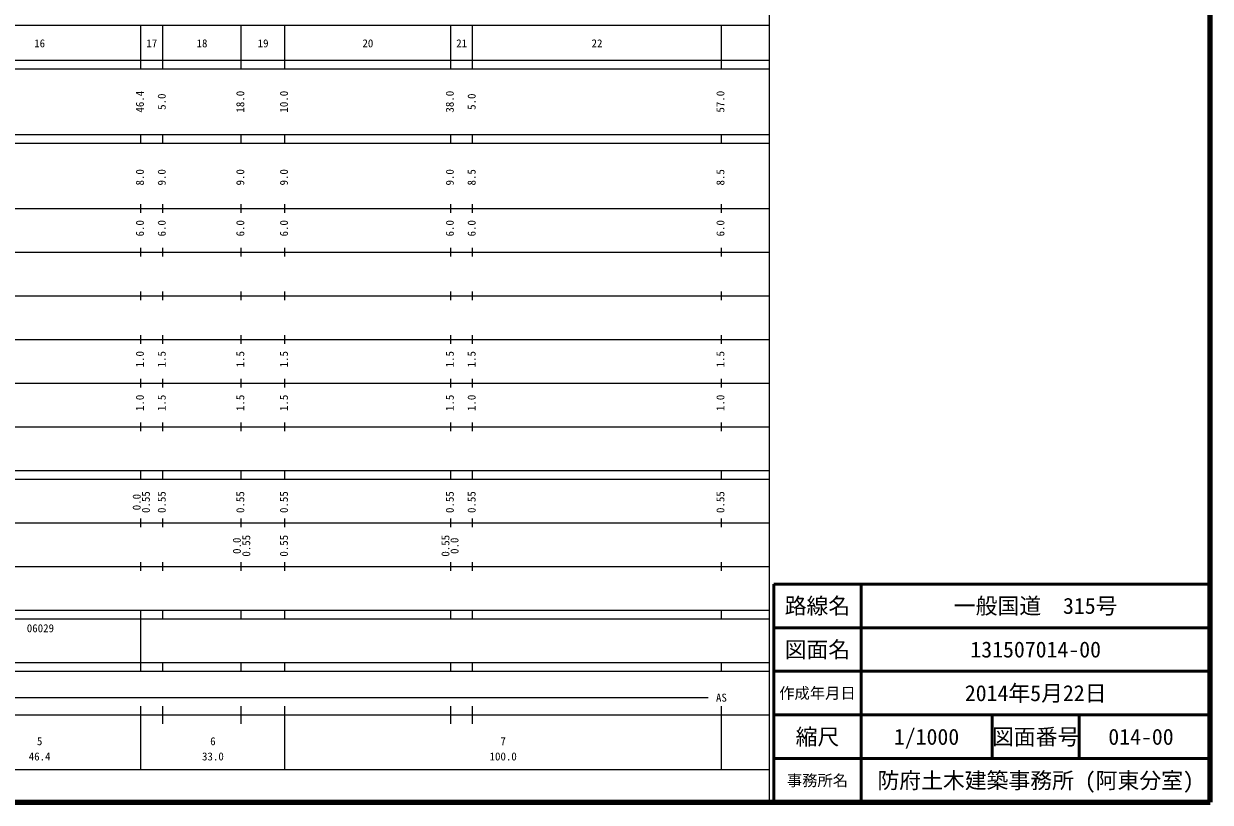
# Model space of a CAD drawing. Units: millimetres on the paper, enlarged 1000 times. Extents: x 40000 to 680000, y 20000 to 380000.
# Drawn here: x 408158 to 680000, y 20000 to 198357 of the extents above; entities that cross this region are included whole.
import ezdxf
from ezdxf.enums import TextEntityAlignment as Align

# ---------------------------------------------------------------- set-up
doc = ezdxf.new("R2010")
doc.units = ezdxf.units.MM
doc.header["$LTSCALE"] = 1000
for name, color, linetype, lineweight in [('M-TTL', 2, 'Continuous', 140), ('M-TTL-BAND', 7, 'Continuous', 25), ('M-TTL-FRAM', 2, 'Continuous', 50), ('M-TTL-LINE', 7, 'Continuous', 50)]:
    doc.layers.add(name, color=color, linetype=linetype, lineweight=lineweight)
doc.layers.add('M-TTL-TXT', color=7, linetype='Continuous')
doc.styles.add('ＭＳ ゴシック', font='')
doc.styles.get('ＭＳ ゴシック').set_extended_font_data('MS Gothic')

msp = doc.modelspace()

# ---------------------------------------------------------------- linework, layer by layer
at = {"layer": 'M-TTL'}
for p, q in [((680000, 20000), (680000, 380000)), ((40000, 20000), (680000, 20000))]:
    msp.add_line(p, q, dxfattribs=at)
at = {"layer": 'M-TTL-BAND'}
for p, q in [((579000, 20000), (579000, 370000)), ((68000, 198000), (579000, 198000)), ((435000, 188000), (435000, 198000)), ((440000, 188000), (440000, 198000)), ((458000, 188000), (458000, 198000)), ((468000, 188000), (468000, 198000)), ((506000, 188000), (506000, 198000)), ((511000, 188000), (511000, 198000)), ((568000, 188000), (568000, 198000)), ((40000, 190000), (579000, 190000)), ((40000, 188000), (579000, 188000)), ((40000, 173000), (579000, 173000)), ((435000, 171000), (435000, 173000)), ((440000, 171000), (440000, 173000)), ((458000, 171000), (458000, 173000)), ((468000, 171000), (468000, 173000)), ((506000, 171000), (506000, 173000)), ((511000, 171000), (511000, 173000)), ((568000, 171000), (568000, 173000)), ((40000, 171000), (579000, 171000)), ((40000, 156000), (579000, 156000)), ((435000, 155000), (435000, 157000)), ((440000, 155000), (440000, 157000)), ((458000, 155000), (458000, 157000)), ((468000, 155000), (468000, 157000)), ((506000, 155000), (506000, 157000)), ((511000, 155000), (511000, 157000)), ((568000, 155000), (568000, 157000)), ((435000, 145000), (435000, 147000)), ((440000, 145000), (440000, 147000)), ((458000, 145000), (458000, 147000)), ((468000, 145000), (468000, 147000)), ((506000, 145000), (506000, 147000)), ((511000, 145000), (511000, 147000)), ((568000, 145000), (568000, 147000)), ((46000, 146000), (579000, 146000)), ((52000, 136000), (579000, 136000)), ((435000, 135000), (435000, 137000)), ((440000, 135000), (440000, 137000)), ((458000, 135000), (458000, 137000)), ((468000, 135000), (468000, 137000)), ((506000, 135000), (506000, 137000)), ((511000, 135000), (511000, 137000)), ((568000, 135000), (568000, 137000)), ((46000, 126000), (579000, 126000)), ((435000, 125000), (435000, 127000)), ((440000, 125000), (440000, 127000)), ((458000, 125000), (458000, 127000)), ((468000, 125000), (468000, 127000)), ((506000, 125000), (506000, 127000)), ((511000, 125000), (511000, 127000)), ((568000, 125000), (568000, 127000)), ((435000, 115000), (435000, 117000)), ((440000, 115000), (440000, 117000)), ((458000, 115000), (458000, 117000)), ((468000, 115000), (468000, 117000)), ((506000, 115000), (506000, 117000)), ((511000, 115000), (511000, 117000)), ((568000, 115000), (568000, 117000)), ((52000, 116000), (579000, 116000)), ((435000, 105000), (435000, 107000)), ((440000, 105000), (440000, 107000)), ((458000, 105000), (458000, 107000)), ((468000, 105000), (468000, 107000)), ((506000, 105000), (506000, 107000)), ((511000, 105000), (511000, 107000)), ((568000, 105000), (568000, 107000)), ((46000, 106000), (579000, 106000)), ((40000, 96000), (579000, 96000)), ((435000, 94000), (435000, 96000)), ((440000, 94000), (440000, 96000)), ((458000, 94000), (458000, 96000)), ((468000, 94000), (468000, 96000)), ((506000, 94000), (506000, 96000)), ((511000, 94000), (511000, 96000)), ((568000, 94000), (568000, 96000)), ((40000, 94000), (579000, 94000)), ((435000, 83000), (435000, 85000)), ((440000, 83000), (440000, 85000)), ((458000, 83000), (458000, 85000)), ((468000, 83000), (468000, 85000)), ((506000, 83000), (506000, 85000)), ((511000, 83000), (511000, 85000)), ((568000, 83000), (568000, 85000)), ((49000, 84000), (579000, 84000)), ((40000, 74000), (579000, 74000)), ((435000, 73000), (435000, 75000)), ((440000, 73000), (440000, 75000)), ((458000, 73000), (458000, 75000)), ((468000, 73000), (468000, 75000)), ((506000, 73000), (506000, 75000)), ((511000, 73000), (511000, 75000)), ((568000, 73000), (568000, 75000)), ((40000, 64000), (579000, 64000)), ((435000, 62000), (435000, 64000)), ((440000, 62000), (440000, 64000)), ((458000, 62000), (458000, 64000)), ((468000, 62000), (468000, 64000)), ((506000, 62000), (506000, 64000)), ((511000, 62000), (511000, 64000)), ((568000, 62000), (568000, 64000)), ((40000, 62000), (579000, 62000)), ((435000, 52000), (435000, 62000)), ((40000, 52000), (579000, 52000)), ((435000, 50000), (435000, 52000)), ((440000, 50000), (440000, 52000)), ((458000, 50000), (458000, 52000)), ((468000, 50000), (468000, 52000)), ((506000, 50000), (506000, 52000)), ((511000, 50000), (511000, 52000)), ((568000, 50000), (568000, 52000)), ((40000, 50000), (579000, 50000)), ((71000, 44000), (565000, 44000)), ((435000, 27500), (435000, 42000)), ((440000, 38000), (440000, 42000)), ((458000, 38000), (458000, 42000)), ((468000, 27500), (468000, 42000)), ((506000, 38000), (506000, 42000)), ((511000, 38000), (511000, 42000)), ((568000, 27500), (568000, 42000)), ((40000, 40000), (579000, 40000)), ((68000, 27500), (579000, 27500))]:
    msp.add_line(p, q, dxfattribs=at)
at = {"layer": 'M-TTL-FRAM'}
for p, q in [((680000, 70000), (580000, 70000)), ((580000, 70000), (580000, 20000))]:
    msp.add_line(p, q, dxfattribs=at)
at = {"layer": 'M-TTL-LINE'}
for p, q in [((600000, 70000), (600000, 20000)), ((680000, 60000), (580000, 60000)), ((680000, 50000), (580000, 50000)), ((680000, 40000), (580000, 40000)), ((630000, 40000), (630000, 30000)), ((650000, 40000), (650000, 30000)), ((680000, 30000), (580000, 30000))]:
    msp.add_line(p, q, dxfattribs=at)

# ---------------------------------------------------------------- texts
at = {"layer": 'M-TTL-BAND', "style": 'ＭＳ ゴシック'}
for s, p in [('16', (411800, 192405)), ('17', (437500, 192405)), ('18', (449000, 192405)), ('19', (463000, 192405)), ('20', (487000, 192405)), ('21', (508500, 192405)), ('22', (539500, 192405)), ('AS', (568000, 42500)), ('5', (411800, 32523)), ('6', (451500, 32523)), ('7', (518000, 32523)), ('46.4', (411800, 29033)), ('33.0', (451500, 29033)), ('100.0', (518000, 29033))]:
    msp.add_text(s, height=1833, dxfattribs=at).set_placement(p, align=Align.BOTTOM_CENTER)
for s, p in [('46.4', (436232, 180500)), ('5.0', (441232, 180500)), ('18.0', (459232, 180500)), ('10.0', (469232, 180500)), ('38.0', (507232, 180500)), ('5.0', (512232, 180500)), ('57.0', (569232, 180500)), ('8.0', (436232, 163174)), ('9.0', (441232, 163174)), ('9.0', (459232, 163174)), ('9.0', (469232, 163174)), ('9.0', (507232, 163174)), ('8.5', (512232, 163174)), ('8.5', (569232, 163174)), ('6.0', (436232, 151500)), ('6.0', (441232, 151500)), ('6.0', (459232, 151500)), ('6.0', (469232, 151500)), ('6.0', (507232, 151500)), ('6.0', (512232, 151500)), ('6.0', (569232, 151500)), ('1.0', (436232, 121500)), ('1.5', (441232, 121500)), ('1.5', (459232, 121500)), ('1.5', (469232, 121500)), ('1.5', (507232, 121500)), ('1.5', (512232, 121500)), ('1.5', (569232, 121500)), ('1.0', (436232, 111500)), ('1.5', (441232, 111500)), ('1.5', (459232, 111500)), ('1.5', (469232, 111500)), ('1.5', (507232, 111500)), ('1.0', (512232, 111500)), ('1.0', (569232, 111500)), ('0.0', (435488, 88764)), ('0.55', (437602, 88764)), ('0.55', (441232, 88764)), ('0.55', (459232, 88764)), ('0.55', (469232, 88764)), ('0.55', (507232, 88764)), ('0.55', (512232, 88764)), ('0.55', (569232, 88764)), ('0.0', (458447, 78764)), ('0.55', (460602, 78764)), ('0.55', (469232, 78764)), ('0.55', (506232, 78764)), ('0.0', (508314, 78764))]:
    msp.add_text(s, height=1833, rotation=90, dxfattribs=at).set_placement(p, align=Align.BOTTOM_CENTER)
msp.add_text('06029', height=1833, dxfattribs=at).set_placement((408861, 58405), align=Align.BOTTOM_LEFT)
at = {"layer": 'M-TTL-TXT', "style": 'ＭＳ ゴシック'}
for s, height, p in [('路線名', 3666, (590000, 65000)), ('路線名', 3666, (590000, 65000)), ('一般国道\u3000315号', 3666, (640000, 65000)), ('図面名', 3666, (590000, 55000)), ('図面名', 3666, (590000, 55000)), ('131507014-00', 3666, (640000, 55000)), ('作成年月日', 2566, (590000, 45000)), ('作成年月日', 2566, (590000, 45000)), ('2014年5月22日', 3666, (640000, 45000)), ('縮尺', 3666, (590000, 35000)), ('縮尺', 3666, (590000, 35000)), ('1/1000', 3666, (615000, 35000)), ('図面番号', 3666, (640000, 35000)), ('図面番号', 3666, (640000, 35000)), ('014-00', 3666, (664125, 35000)), ('防府土木建築事務所 (阿東分室)', 3666, (640000, 25000)), ('事務所名', 2566, (590000, 25000)), ('事務所名', 2566, (590000, 25000))]:
    msp.add_text(s, height=height, dxfattribs=at).set_placement(p, align=Align.MIDDLE_CENTER)

doc.saveas('drawing.dxf')
